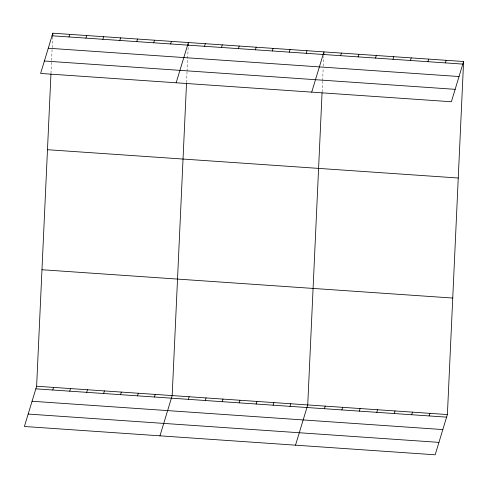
<?xml version="1.0" encoding="UTF-8"?>
<svg xmlns="http://www.w3.org/2000/svg" width="488" height="488" viewBox="0 0 488 488"><rect width="100%" height="100%" fill="white"/><g stroke="black" fill="none" stroke-linecap="round" stroke-linejoin="round"><path stroke-width="0.37" stroke-dasharray="2.44 1.83" d="M50.99 73.298L52.655 36.984M186.544 82.637L187.032 72.047M187.063 71.291L188.179 47.08M322.098 91.982L322.586 81.392M322.617 80.636L323.172 68.527M323.282 66.258L323.733 56.425"/><path stroke-width="0.73" d="M463.6 61.512L451.376 101.754L40.608 73.444L52.832 33.202L463.6 61.512L447.392 414.556L435.168 454.798L24.4 426.488L36.624 386.246L50.953 74.054M52.692 36.228L52.832 33.202M186.507 83.393L172.179 395.591L159.954 435.833M188.246 45.567L188.386 42.541L176.156 82.783M322.062 92.738L307.733 404.93L295.508 445.172M323.8 54.912L323.94 51.887L311.71 92.128M68.991 36.954L69.778 34.367M85.937 38.119L86.718 35.539M102.877 39.29L103.663 36.704M119.822 40.455L120.609 37.869M136.768 41.626L137.555 39.04M153.714 42.791L154.495 40.205M52.783 389.997L53.57 387.417M170.654 43.963L171.441 41.376M69.729 391.169L70.516 388.582M86.675 392.334L87.462 389.753M204.545 46.293L205.332 43.713M103.621 393.505L104.401 390.918M221.491 47.464L222.272 44.878M120.56 394.67L121.347 392.09M238.431 48.629L239.218 46.049M137.506 395.841L138.293 393.255M255.376 49.8L256.163 47.214M154.452 397.006L155.233 394.42M272.322 50.965L273.103 48.379M289.262 52.137L290.049 49.55M188.338 399.343L189.124 396.756M306.208 53.302L306.995 50.715M205.283 400.508L206.07 397.927M222.229 401.679L223.01 399.092M340.612 55.675L341.399 53.088M239.169 402.844L239.956 400.264M358.07 56.876L358.857 54.29M256.115 404.015L256.901 401.429M375.528 58.078L376.309 55.498M273.06 405.18L273.847 402.6M392.986 59.28L393.767 56.7M290.006 406.351L290.787 403.765M410.445 60.488L411.225 57.901M427.897 61.689L428.684 59.103M324.404 408.718L325.191 406.138M445.355 62.891L446.142 60.311M341.862 409.926L342.649 407.34M359.32 411.128L360.107 408.541M376.779 412.329L377.566 409.743M394.237 413.531L395.024 410.951M411.695 414.739L412.482 412.153M429.153 415.941L429.94 413.354M52.045 35.783L462.813 64.093M48.269 48.214L459.037 76.525M44.377 61.012L455.151 89.328M47.482 149.706L458.25 178.016M41.974 269.742L452.742 298.052M36.624 386.246L447.392 414.556M35.844 388.832L446.611 417.142M32.068 401.258L442.836 429.568M28.176 414.062L438.944 442.372"/></g></svg>
